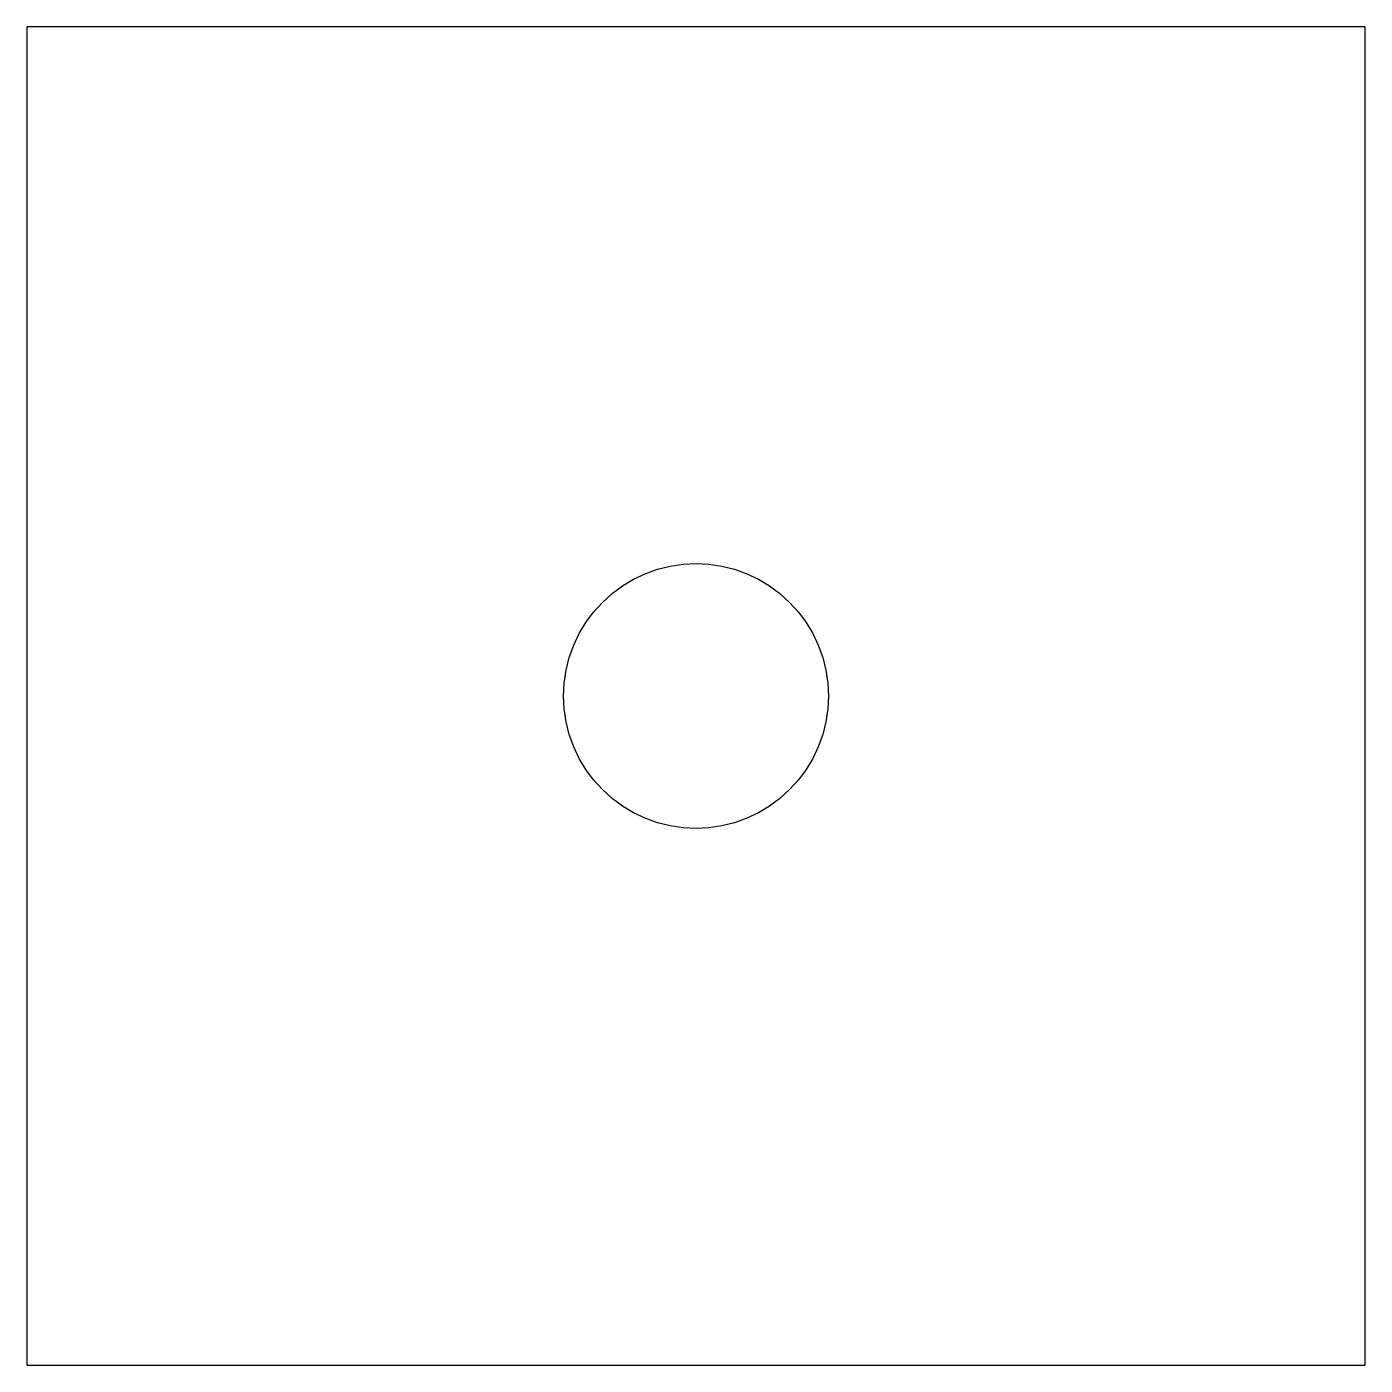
# Model space of a CAD drawing. Header units: metres. Extents: x -13.9 to 13.9, y -13.9 to 13.9.
import ezdxf

# ---------------------------------------------------------------- set-up
doc = ezdxf.new("R2010")
doc.units = ezdxf.units.M

msp = doc.modelspace()

# ---------------------------------------------------------------- linework, layer by layer
for p, q in [((13.9, 13.9), (-13.9, 13.9)), ((-13.9, 13.9), (-13.9, -13.9)), ((13.9, -13.9), (13.9, 13.9)), ((-1.29634, 2.42528), (-1.05237, 2.54066)), ((-1.05237, 2.54066), (-0.798279, 2.63158)), ((-0.798279, 2.63158), (-0.536484, 2.69716)), ((-0.536484, 2.69716), (-0.269547, 2.73676)), ((-0.269547, 2.73676), (0, 2.75)), ((0, 2.75), (0.269547, 2.73676)), ((0.269547, 2.73676), (0.536484, 2.69716)), ((0.536484, 2.69716), (0.798279, 2.63158)), ((0.798279, 2.63158), (1.05237, 2.54066)), ((1.05237, 2.54066), (1.29634, 2.42528)), ((-1.74457, 2.12578), (-1.52782, 2.28653)), ((-1.52782, 2.28653), (-1.29634, 2.42528)), ((1.29634, 2.42528), (1.52782, 2.28653)), ((1.52782, 2.28653), (1.74457, 2.12578)), ((-1.94453, 1.94453), (-1.74457, 2.12578)), ((1.74457, 2.12578), (1.94453, 1.94453)), ((-2.28653, 1.52782), (-2.12578, 1.74457)), ((-2.12578, 1.74457), (-1.94453, 1.94453)), ((1.94453, 1.94453), (2.12578, 1.74457)), ((2.12578, 1.74457), (2.28653, 1.52782)), ((-2.42528, 1.29634), (-2.28653, 1.52782)), ((2.28653, 1.52782), (2.42528, 1.29634)), ((-2.54066, 1.05237), (-2.42528, 1.29634)), ((2.42528, 1.29634), (2.54066, 1.05237)), ((-2.63158, 0.798279), (-2.54066, 1.05237)), ((2.54066, 1.05237), (2.63158, 0.798279)), ((-2.69716, 0.536484), (-2.63158, 0.798279)), ((2.63158, 0.798279), (2.69716, 0.536484)), ((-2.73676, 0.269547), (-2.69716, 0.536484)), ((2.69716, 0.536484), (2.73676, 0.269547)), ((-2.75, 0), (-2.73676, 0.269547)), ((-2.73676, -0.269547), (-2.75, 0)), ((2.73676, 0.269547), (2.75, 0)), ((2.75, 0), (2.73676, -0.269547)), ((-2.69716, -0.536484), (-2.73676, -0.269547)), ((2.73676, -0.269547), (2.69716, -0.536484)), ((-2.63158, -0.798279), (-2.69716, -0.536484)), ((2.69716, -0.536484), (2.63158, -0.798279)), ((-2.54066, -1.05237), (-2.63158, -0.798279)), ((2.63158, -0.798279), (2.54066, -1.05237)), ((-2.42528, -1.29634), (-2.54066, -1.05237)), ((2.54066, -1.05237), (2.42528, -1.29634)), ((-2.28653, -1.52782), (-2.42528, -1.29634)), ((2.42528, -1.29634), (2.28653, -1.52782)), ((-2.12578, -1.74457), (-2.28653, -1.52782)), ((2.28653, -1.52782), (2.12578, -1.74457)), ((-1.94453, -1.94453), (-2.12578, -1.74457)), ((-1.74457, -2.12578), (-1.94453, -1.94453)), ((1.94453, -1.94453), (1.74457, -2.12578)), ((2.12578, -1.74457), (1.94453, -1.94453)), ((-1.52782, -2.28653), (-1.74457, -2.12578)), ((1.74457, -2.12578), (1.52782, -2.28653)), ((-1.29634, -2.42528), (-1.52782, -2.28653)), ((-1.05237, -2.54066), (-1.29634, -2.42528)), ((1.29634, -2.42528), (1.05237, -2.54066)), ((1.52782, -2.28653), (1.29634, -2.42528)), ((-0.798279, -2.63158), (-1.05237, -2.54066)), ((-0.536484, -2.69716), (-0.798279, -2.63158)), ((-0.269547, -2.73676), (-0.536484, -2.69716)), ((0, -2.75), (-0.269547, -2.73676)), ((0.269547, -2.73676), (0, -2.75)), ((0.536484, -2.69716), (0.269547, -2.73676)), ((0.798279, -2.63158), (0.536484, -2.69716)), ((1.05237, -2.54066), (0.798279, -2.63158)), ((-13.9, -13.9), (13.9, -13.9))]:
    msp.add_line(p, q)

doc.saveas('drawing.dxf')
